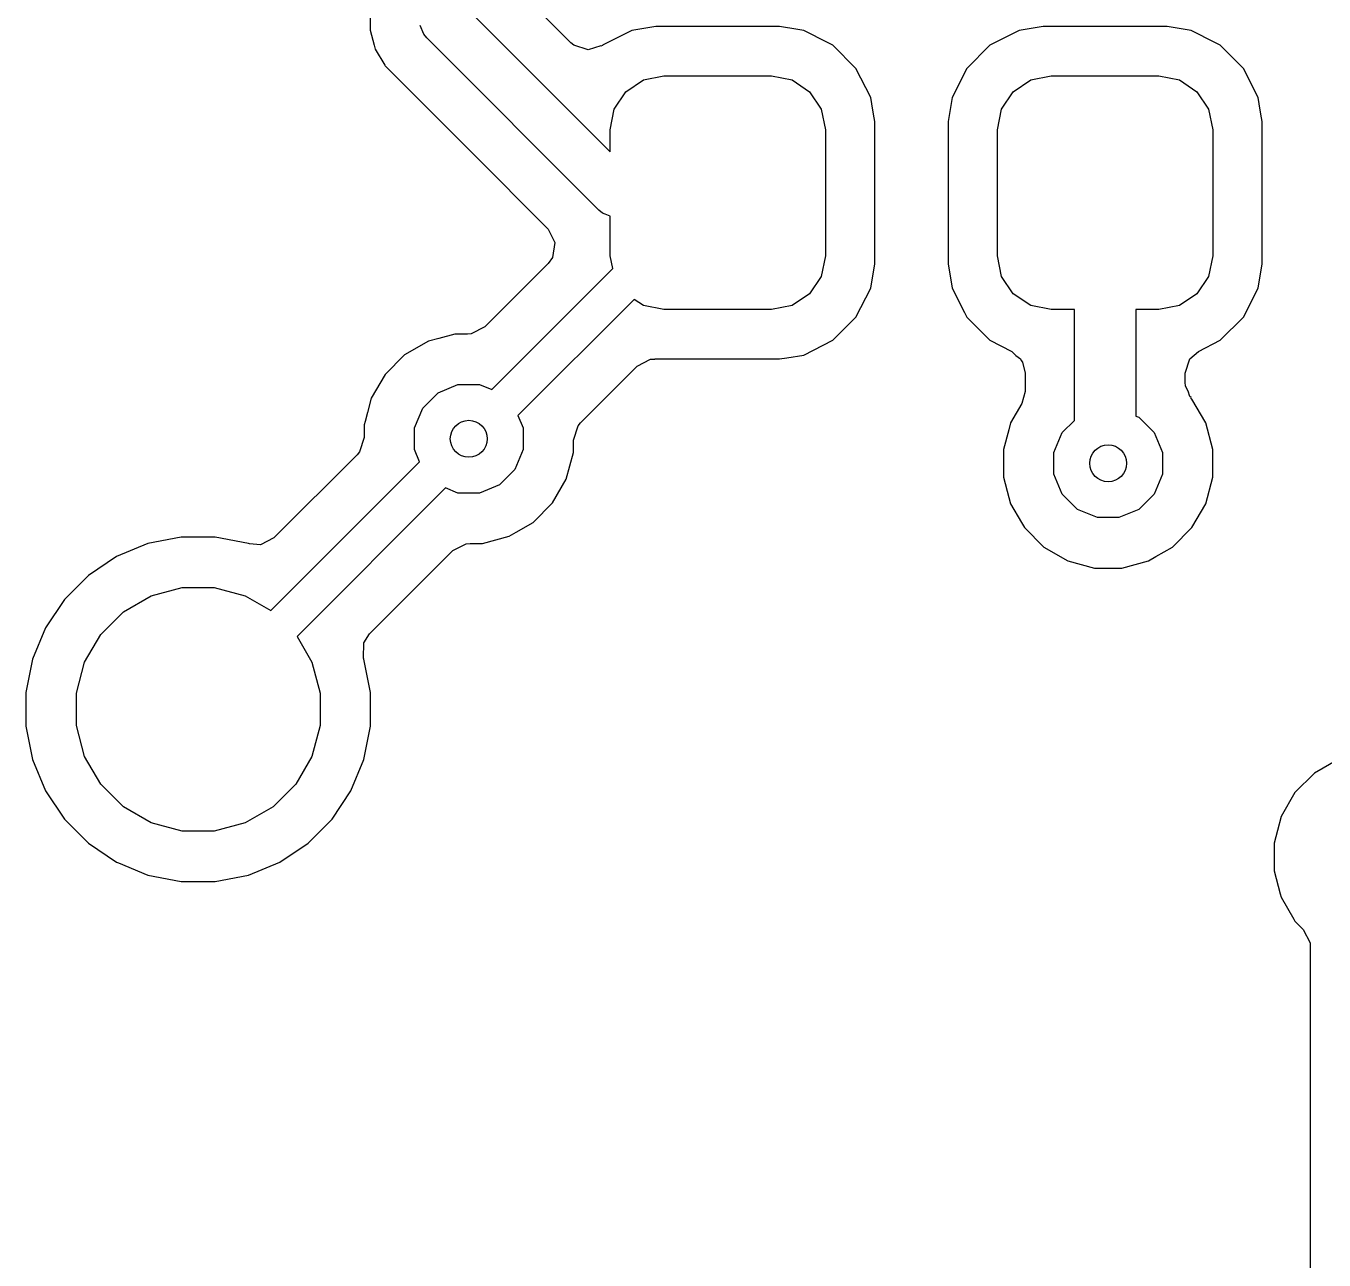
# Model space of a CAD drawing. Extents: x 2.09 to 4.51, y -4.8 to -2.93.
# Drawn here: x 3.0472 to 3.255, y -3.6354 to -3.4379 of the extents above; entities that cross this region are included whole.
import ezdxf

# ---------------------------------------------------------------- set-up
doc = ezdxf.new("R2010")
doc.units = 0
doc.header["$MEASUREMENT"] = 0
doc.layers.add('BLACK', color=7, linetype='CONTINUOUS')

msp = doc.modelspace()

# ---------------------------------------------------------------- linework, layer by layer
at = {"layer": 'BLACK', "linetype": 'CONTINUOUS'}
for p, q in [((3.10234, -3.40698), (3.10234, -3.43857)), ((3.13447, -3.44057), (3.12715, -3.43325)), ((3.11811, -3.43538), (3.14075, -3.45801)), ((3.10234, -3.43857), (3.10299, -3.44097)), ((3.1109, -3.4392), (3.11031, -3.43778)), ((3.1442, -3.43858), (3.13954, -3.44096)), ((3.14806, -3.43797), (3.1442, -3.43858)), ((3.1442, -3.43858), (3.1442, -3.43858)), ((3.16788, -3.43797), (3.14806, -3.43797)), ((3.14806, -3.43797), (3.14806, -3.43797)), ((3.17078, -3.43843), (3.16788, -3.43797)), ((3.16788, -3.43797), (3.16788, -3.43797)), ((3.17175, -3.43858), (3.17078, -3.43843)), ((3.17565, -3.44057), (3.17175, -3.43858)), ((3.17175, -3.43858), (3.17175, -3.43858)), ((3.2062, -3.43858), (3.20155, -3.44096)), ((3.21007, -3.43797), (3.2062, -3.43858)), ((3.2062, -3.43858), (3.2062, -3.43858)), ((3.22989, -3.43797), (3.21007, -3.43797)), ((3.21007, -3.43797), (3.21007, -3.43797)), ((3.23279, -3.43843), (3.22989, -3.43797)), ((3.22989, -3.43797), (3.22989, -3.43797)), ((3.23376, -3.43858), (3.23279, -3.43843)), ((3.23766, -3.44057), (3.23376, -3.43858)), ((3.23376, -3.43858), (3.23376, -3.43858)), ((3.10299, -3.44097), (3.10315, -3.44157)), ((3.11139, -3.43979), (3.1109, -3.4392)), ((3.13895, -3.46735), (3.11139, -3.43979)), ((3.13494, -3.44097), (3.13447, -3.44057)), ((3.13723, -3.44172), (3.13494, -3.44097)), ((3.13925, -3.44106), (3.13723, -3.44172)), ((3.13926, -3.4411), (3.13925, -3.44106)), ((3.1395, -3.44098), (3.13926, -3.4411)), ((3.13952, -3.44097), (3.1395, -3.44098)), ((3.13954, -3.44096), (3.13952, -3.44097)), ((3.17641, -3.44096), (3.17565, -3.44057)), ((3.1801, -3.44466), (3.17641, -3.44096)), ((3.20155, -3.44096), (3.19785, -3.44466)), ((3.23842, -3.44096), (3.23766, -3.44057)), ((3.24211, -3.44466), (3.23842, -3.44096)), ((3.10315, -3.44157), (3.10465, -3.44417)), ((3.10465, -3.44417), (3.10471, -3.44427)), ((3.10471, -3.44427), (3.11853, -3.45809)), ((3.18248, -3.44931), (3.1801, -3.44466)), ((3.19785, -3.44466), (3.19547, -3.44931)), ((3.24449, -3.44931), (3.24211, -3.44466)), ((3.14327, -3.44839), (3.14606, -3.44652)), ((3.14606, -3.44652), (3.14936, -3.44587)), ((3.14936, -3.44587), (3.16658, -3.44587)), ((3.16658, -3.44587), (3.16988, -3.44652)), ((3.16988, -3.44652), (3.17267, -3.44839)), ((3.20528, -3.44839), (3.20807, -3.44652)), ((3.20807, -3.44652), (3.21137, -3.44587)), ((3.21137, -3.44587), (3.22859, -3.44587)), ((3.22859, -3.44587), (3.23189, -3.44652)), ((3.23189, -3.44652), (3.23468, -3.44839)), ((3.1414, -3.45118), (3.14327, -3.44839)), ((3.17267, -3.44839), (3.17454, -3.45118)), ((3.1828, -3.45136), (3.18248, -3.44931)), ((3.19547, -3.44931), (3.19486, -3.45318)), ((3.19547, -3.44931), (3.19547, -3.44931)), ((3.20341, -3.45118), (3.20528, -3.44839)), ((3.23468, -3.44839), (3.23655, -3.45118)), ((3.24481, -3.45136), (3.24449, -3.44931)), ((3.14075, -3.45448), (3.1414, -3.45118)), ((3.17454, -3.45118), (3.1752, -3.45448)), ((3.18299, -3.45257), (3.1828, -3.45136)), ((3.20276, -3.45448), (3.20341, -3.45118)), ((3.23655, -3.45118), (3.2372, -3.45448)), ((3.245, -3.45257), (3.24481, -3.45136)), ((3.18309, -3.45318), (3.18299, -3.45257)), ((3.18309, -3.47595), (3.18309, -3.45318)), ((3.18309, -3.45318), (3.18309, -3.45318)), ((3.19486, -3.45318), (3.19486, -3.47595)), ((3.2451, -3.45318), (3.245, -3.45257)), ((3.2451, -3.4662), (3.2451, -3.45318)), ((3.14075, -3.45801), (3.14075, -3.45448)), ((3.1752, -3.45448), (3.1752, -3.47466)), ((3.20276, -3.47466), (3.20276, -3.45448)), ((3.2372, -3.45448), (3.2372, -3.47466)), ((3.11853, -3.45809), (3.13082, -3.47038)), ((3.13954, -3.46784), (3.13895, -3.46735)), ((3.13996, -3.46801), (3.13954, -3.46784)), ((3.14075, -3.46834), (3.13996, -3.46801)), ((3.2451, -3.47595), (3.2451, -3.4662)), ((3.14075, -3.47466), (3.14075, -3.46834)), ((3.13082, -3.47038), (3.13191, -3.47253)), ((3.13191, -3.47253), (3.13153, -3.47491)), ((3.13082, -3.47589), (3.12066, -3.48604)), ((3.13153, -3.47491), (3.13082, -3.47589)), ((3.14116, -3.47671), (3.14075, -3.47466)), ((3.1752, -3.47466), (3.17454, -3.47795)), ((3.18248, -3.47982), (3.18309, -3.47595)), ((3.19486, -3.47595), (3.19547, -3.47982)), ((3.20341, -3.47795), (3.20276, -3.47466)), ((3.2372, -3.47466), (3.23655, -3.47795)), ((3.24449, -3.47982), (3.2451, -3.47595)), ((3.12181, -3.49606), (3.14116, -3.47671)), ((3.17454, -3.47795), (3.17267, -3.48075)), ((3.20528, -3.48075), (3.20341, -3.47795)), ((3.23655, -3.47795), (3.23468, -3.48075)), ((3.1801, -3.48448), (3.18248, -3.47982)), ((3.19547, -3.47982), (3.19547, -3.47982)), ((3.19547, -3.47982), (3.19747, -3.48374)), ((3.24211, -3.48448), (3.24449, -3.47982)), ((3.14459, -3.48163), (3.12598, -3.50024)), ((3.14606, -3.48261), (3.14459, -3.48163)), ((3.14936, -3.48327), (3.14606, -3.48261)), ((3.16988, -3.48261), (3.16658, -3.48327)), ((3.17267, -3.48075), (3.16988, -3.48261)), ((3.20807, -3.48261), (3.20528, -3.48075)), ((3.21137, -3.48327), (3.20807, -3.48261)), ((3.23189, -3.48261), (3.22859, -3.48327)), ((3.23468, -3.48075), (3.23189, -3.48261)), ((3.16658, -3.48327), (3.14936, -3.48327)), ((3.17641, -3.48818), (3.1801, -3.48448)), ((3.19747, -3.48374), (3.19785, -3.48448)), ((3.19785, -3.48448), (3.20155, -3.48818)), ((3.21506, -3.48327), (3.21137, -3.48327)), ((3.21506, -3.501), (3.21506, -3.48327)), ((3.22859, -3.48327), (3.2249, -3.48327)), ((3.2249, -3.48327), (3.2249, -3.5003)), ((3.23842, -3.48818), (3.24211, -3.48448)), ((3.12066, -3.48604), (3.11852, -3.48714)), ((3.11164, -3.48833), (3.10782, -3.49053)), ((3.1133, -3.48788), (3.11164, -3.48833)), ((3.1159, -3.48719), (3.1133, -3.48788)), ((3.11791, -3.48719), (3.1159, -3.48719)), ((3.11852, -3.48714), (3.11791, -3.48719)), ((3.17175, -3.49055), (3.17641, -3.48818)), ((3.20155, -3.48818), (3.20504, -3.48995)), ((3.23492, -3.48995), (3.23842, -3.48818)), ((3.10782, -3.49053), (3.10471, -3.49365)), ((3.16788, -3.49116), (3.16901, -3.49098)), ((3.16901, -3.49098), (3.17175, -3.49055)), ((3.20504, -3.48995), (3.20568, -3.4906)), ((3.20568, -3.4906), (3.20642, -3.49114)), ((3.23354, -3.49114), (3.23492, -3.48995)), ((3.136, -3.50138), (3.14509, -3.4923)), ((3.14509, -3.4923), (3.14723, -3.4912)), ((3.14723, -3.4912), (3.14791, -3.49118)), ((3.14791, -3.49118), (3.14791, -3.49116)), ((3.14791, -3.49116), (3.16788, -3.49116)), ((3.20642, -3.49114), (3.20652, -3.49144)), ((3.20652, -3.49144), (3.20674, -3.49166)), ((3.20674, -3.49166), (3.20717, -3.49343)), ((3.2328, -3.49343), (3.23354, -3.49114)), ((3.10471, -3.49365), (3.1025, -3.49747)), ((3.20717, -3.49343), (3.20717, -3.49637)), ((3.2328, -3.49489), (3.2328, -3.49343)), ((3.23284, -3.4955), (3.2328, -3.49489)), ((3.11074, -3.49902), (3.11319, -3.49657)), ((3.11319, -3.49657), (3.11638, -3.49525)), ((3.11638, -3.49525), (3.11984, -3.49525)), ((3.11984, -3.49525), (3.12181, -3.49606)), ((3.20717, -3.49637), (3.20664, -3.49832)), ((3.23326, -3.49631), (3.23284, -3.4955)), ((3.23354, -3.49718), (3.23326, -3.49631)), ((3.23377, -3.49735), (3.23354, -3.49718)), ((3.1025, -3.49747), (3.1019, -3.49972)), ((3.10942, -3.50221), (3.11074, -3.49902)), ((3.20664, -3.49832), (3.20486, -3.50141)), ((3.23372, -3.49739), (3.23377, -3.49735)), ((3.23388, -3.49759), (3.23372, -3.49739)), ((3.23608, -3.50141), (3.23388, -3.49759)), ((3.1015, -3.5012), (3.10136, -3.50173)), ((3.1019, -3.49972), (3.1015, -3.5012)), ((3.12598, -3.50024), (3.1268, -3.50221)), ((3.13561, -3.50185), (3.136, -3.50138)), ((3.20486, -3.50141), (3.20456, -3.50252)), ((3.21311, -3.50295), (3.21506, -3.501)), ((3.2249, -3.5003), (3.22539, -3.50051)), ((3.22539, -3.50051), (3.22784, -3.50295)), ((3.23722, -3.50567), (3.23608, -3.50141)), ((3.23608, -3.50141), (3.23608, -3.50141)), ((3.23608, -3.50141), (3.23608, -3.50141)), ((3.10136, -3.50173), (3.10136, -3.50374)), ((3.10942, -3.50567), (3.10942, -3.50221)), ((3.1268, -3.50221), (3.1268, -3.50567)), ((3.13486, -3.50414), (3.13561, -3.50185)), ((3.20456, -3.50252), (3.20372, -3.50567)), ((3.21178, -3.50615), (3.21311, -3.50295)), ((3.22784, -3.50295), (3.22916, -3.50615)), ((3.10136, -3.50374), (3.10061, -3.50603)), ((3.13486, -3.50614), (3.13486, -3.50414)), ((3.08644, -3.53143), (3.11024, -3.50763)), ((3.10022, -3.50649), (3.0869, -3.5198)), ((3.10061, -3.50603), (3.10022, -3.50649)), ((3.11024, -3.50763), (3.10942, -3.50567)), ((3.1268, -3.50567), (3.12548, -3.50886)), ((3.13372, -3.5104), (3.13486, -3.50614)), ((3.20372, -3.50567), (3.20372, -3.51008)), ((3.21178, -3.5096), (3.21178, -3.50615)), ((3.22916, -3.50615), (3.22916, -3.5096)), ((3.23722, -3.51008), (3.23722, -3.50567)), ((3.12548, -3.50886), (3.12303, -3.5113)), ((3.21311, -3.5128), (3.21178, -3.5096)), ((3.22916, -3.5096), (3.22784, -3.5128)), ((3.11441, -3.51181), (3.09062, -3.5356)), ((3.11638, -3.51263), (3.11441, -3.51181)), ((3.12303, -3.5113), (3.11984, -3.51263)), ((3.13152, -3.51422), (3.13372, -3.5104)), ((3.20372, -3.51008), (3.20459, -3.51334)), ((3.23608, -3.51434), (3.23722, -3.51008)), ((3.11984, -3.51263), (3.11638, -3.51263)), ((3.20459, -3.51334), (3.20486, -3.51434)), ((3.21555, -3.51524), (3.21311, -3.5128)), ((3.22784, -3.5128), (3.22539, -3.51524)), ((3.1284, -3.51734), (3.13152, -3.51422)), ((3.20486, -3.51434), (3.2066, -3.51734)), ((3.21874, -3.51656), (3.21555, -3.51524)), ((3.22539, -3.51524), (3.2222, -3.51656)), ((3.23388, -3.51816), (3.23608, -3.51434)), ((3.12571, -3.51889), (3.1284, -3.51734)), ((3.2066, -3.51734), (3.20707, -3.51816)), ((3.2222, -3.51656), (3.21874, -3.51656)), ((3.07209, -3.51967), (3.06676, -3.52073)), ((3.07752, -3.51967), (3.07209, -3.51967)), ((3.07209, -3.51967), (3.07209, -3.51967)), ((3.08285, -3.52073), (3.07752, -3.51967)), ((3.07752, -3.51967), (3.07752, -3.51967)), ((3.0869, -3.5198), (3.08476, -3.5209)), ((3.12032, -3.52069), (3.12458, -3.51955)), ((3.12458, -3.51955), (3.12571, -3.51889)), ((3.12458, -3.51955), (3.12458, -3.51955)), ((3.12458, -3.51955), (3.12458, -3.51955)), ((3.20707, -3.51816), (3.21019, -3.52128)), ((3.23076, -3.52128), (3.23388, -3.51816)), ((3.06676, -3.52073), (3.06174, -3.5228)), ((3.06676, -3.52073), (3.06676, -3.52073)), ((3.08302, -3.52078), (3.08285, -3.52073)), ((3.08476, -3.5209), (3.08302, -3.52078)), ((3.10224, -3.53514), (3.11556, -3.52183)), ((3.11556, -3.52183), (3.1177, -3.52074)), ((3.1177, -3.52074), (3.11831, -3.52069)), ((3.11831, -3.52069), (3.12032, -3.52069)), ((3.12032, -3.52069), (3.12032, -3.52069)), ((3.21019, -3.52128), (3.21019, -3.52128)), ((3.21019, -3.52128), (3.21401, -3.52348)), ((3.22812, -3.5228), (3.23076, -3.52128)), ((3.06174, -3.5228), (3.05722, -3.52582)), ((3.06174, -3.5228), (3.06174, -3.5228)), ((3.21401, -3.52348), (3.21401, -3.52348)), ((3.21401, -3.52348), (3.21401, -3.52348)), ((3.21401, -3.52348), (3.21401, -3.52348)), ((3.21401, -3.52348), (3.21827, -3.52463)), ((3.22268, -3.52463), (3.22694, -3.52348)), ((3.22694, -3.52348), (3.22812, -3.5228)), ((3.22694, -3.52348), (3.22694, -3.52348)), ((3.22694, -3.52348), (3.22694, -3.52348)), ((3.05722, -3.52582), (3.05338, -3.52966)), ((3.21827, -3.52463), (3.21827, -3.52463)), ((3.21827, -3.52463), (3.22268, -3.52463)), ((3.22268, -3.52463), (3.22268, -3.52463)), ((3.06727, -3.52906), (3.07223, -3.52773)), ((3.07223, -3.52773), (3.07737, -3.52773)), ((3.07737, -3.52773), (3.08234, -3.52906)), ((3.05338, -3.52966), (3.05036, -3.53418)), ((3.06282, -3.53163), (3.06727, -3.52906)), ((3.08234, -3.52906), (3.08644, -3.53143)), ((3.05919, -3.53526), (3.06282, -3.53163)), ((3.05036, -3.53418), (3.04828, -3.5392)), ((3.05036, -3.53418), (3.05036, -3.53418)), ((3.05662, -3.53971), (3.05919, -3.53526)), ((3.09062, -3.5356), (3.09299, -3.53971)), ((3.10127, -3.53903), (3.10132, -3.53662)), ((3.10132, -3.53662), (3.10224, -3.53514)), ((3.04828, -3.5392), (3.04722, -3.54453)), ((3.04828, -3.5392), (3.04828, -3.5392)), ((3.05529, -3.54467), (3.05662, -3.53971)), ((3.09299, -3.53971), (3.09432, -3.54467)), ((3.10132, -3.5392), (3.10127, -3.53903)), ((3.10238, -3.54453), (3.10132, -3.5392)), ((3.10132, -3.5392), (3.10132, -3.5392)), ((3.04722, -3.54453), (3.04722, -3.54996)), ((3.05529, -3.54981), (3.05529, -3.54467)), ((3.09432, -3.54467), (3.09432, -3.54981)), ((3.10238, -3.54996), (3.10238, -3.54453)), ((3.04722, -3.54996), (3.04828, -3.55529)), ((3.05662, -3.55478), (3.05529, -3.54981)), ((3.09432, -3.54981), (3.09299, -3.55478)), ((3.10132, -3.55529), (3.10238, -3.54996)), ((3.04828, -3.55529), (3.04828, -3.55529)), ((3.04828, -3.55529), (3.05036, -3.56031)), ((3.05919, -3.55923), (3.05662, -3.55478)), ((3.09299, -3.55478), (3.09042, -3.55923)), ((3.09924, -3.56031), (3.10132, -3.55529)), ((3.25731, -3.55526), (3.25349, -3.55746)), ((3.25349, -3.55746), (3.25037, -3.56058)), ((3.06282, -3.56286), (3.05919, -3.55923)), ((3.09042, -3.55923), (3.08679, -3.56286)), ((3.05036, -3.56031), (3.05036, -3.56031)), ((3.05036, -3.56031), (3.05338, -3.56482)), ((3.09622, -3.56482), (3.09924, -3.56031)), ((3.25037, -3.56058), (3.24817, -3.5644)), ((3.06727, -3.56543), (3.06282, -3.56286)), ((3.08679, -3.56286), (3.08234, -3.56543)), ((3.05338, -3.56482), (3.05722, -3.56867)), ((3.07223, -3.56676), (3.06727, -3.56543)), ((3.08234, -3.56543), (3.07737, -3.56676)), ((3.09238, -3.56867), (3.09622, -3.56482)), ((3.24817, -3.5644), (3.24756, -3.56666)), ((3.07737, -3.56676), (3.07223, -3.56676)), ((3.24756, -3.56666), (3.24703, -3.56866)), ((3.05722, -3.56867), (3.06174, -3.57168)), ((3.08787, -3.57168), (3.09238, -3.56867)), ((3.24703, -3.56866), (3.24703, -3.57307)), ((3.06174, -3.57168), (3.06174, -3.57168)), ((3.06174, -3.57168), (3.06202, -3.5718)), ((3.06202, -3.5718), (3.06676, -3.57376)), ((3.08285, -3.57376), (3.08787, -3.57168)), ((3.06676, -3.57376), (3.07209, -3.57482)), ((3.07752, -3.57482), (3.08285, -3.57376)), ((3.24703, -3.57307), (3.24802, -3.57677)), ((3.07209, -3.57482), (3.07209, -3.57482)), ((3.07209, -3.57482), (3.07752, -3.57482)), ((3.07752, -3.57482), (3.07752, -3.57482)), ((3.24802, -3.57677), (3.24817, -3.57733)), ((3.24817, -3.57733), (3.25019, -3.58084)), ((3.25019, -3.58084), (3.25037, -3.58115)), ((3.25037, -3.58115), (3.25169, -3.58247)), ((3.25169, -3.58247), (3.25279, -3.58462)), ((3.25279, -3.58462), (3.25283, -3.58523)), ((3.25283, -3.58523), (3.25283, -3.78306))]:
    msp.add_line(p, q, dxfattribs=at)
at = {"layer": 'BLACK'}
for centre in [(3.11811, -3.50394), (3.22047, -3.50787)]:
    msp.add_circle(centre, 0.00295, dxfattribs=at)
at = {"layer": 'WHITE'}
for centre in [(3.11811, -3.50394), (3.22047, -3.50787)]:
    msp.add_circle(centre, 0.00295, dxfattribs=at)

doc.saveas('drawing.dxf')
